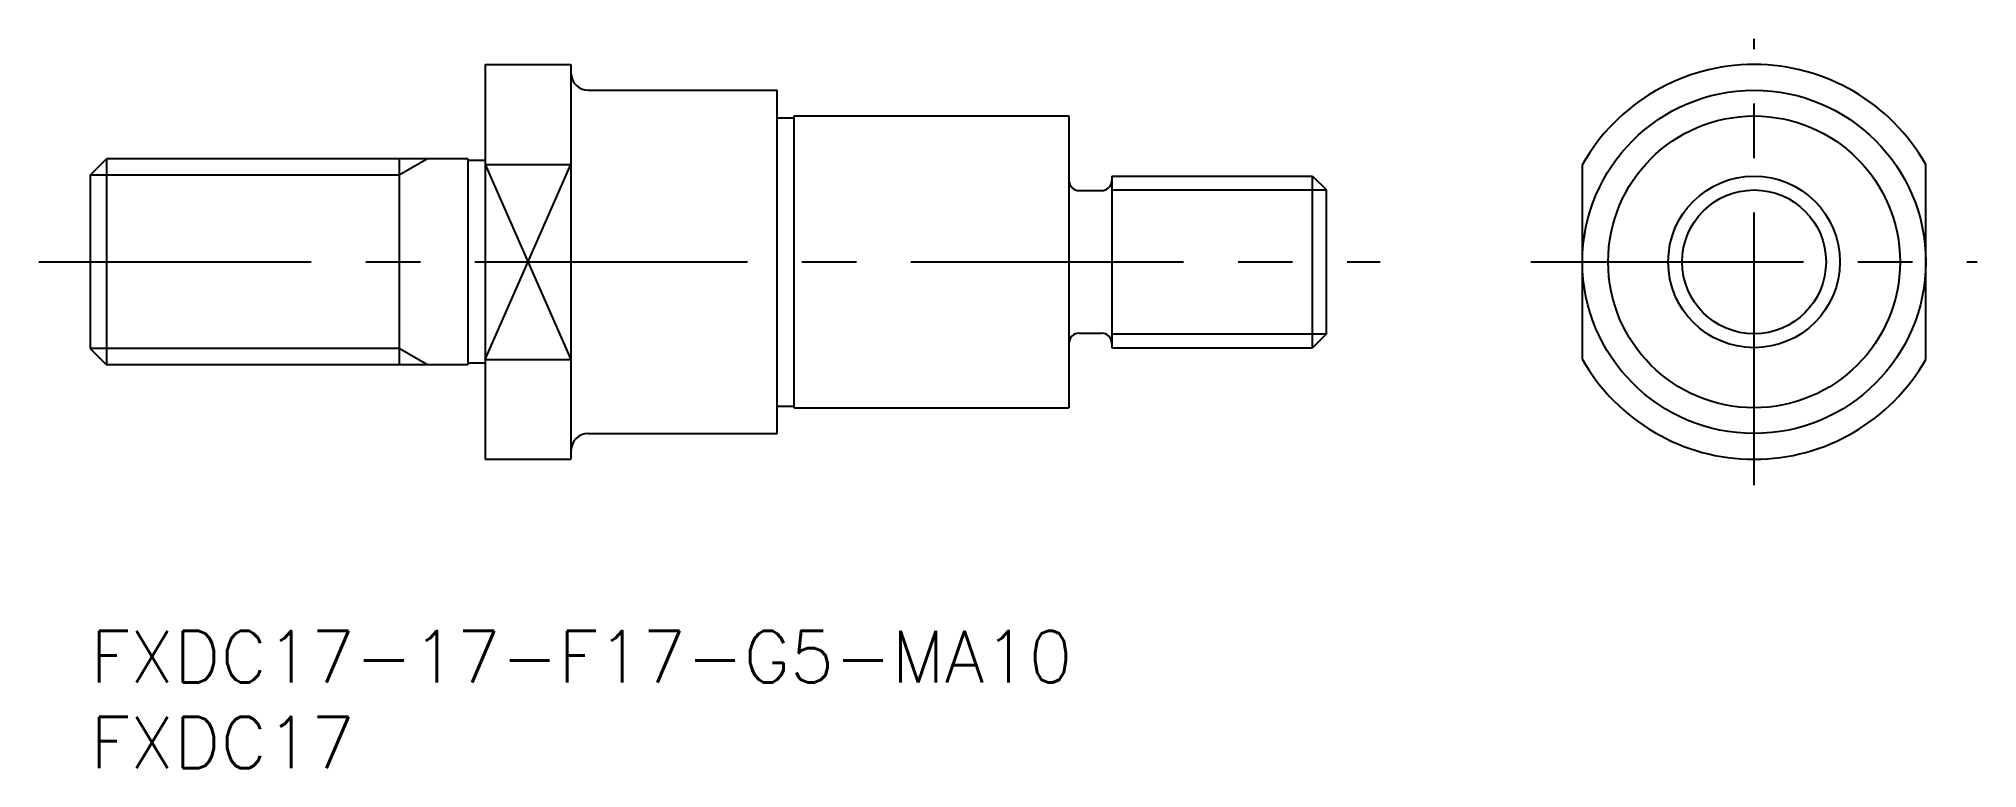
# Model space of a CAD drawing. Extents: x -3 to 110, y -8 to 34.
import ezdxf

# ---------------------------------------------------------------- set-up
doc = ezdxf.new("R2010")
doc.units = 0
doc.header["$LTSCALE"] = 0.5
doc.linetypes.add('CENTER', pattern=[50.8, 31.75, -6.35, 6.35, -6.35])
for name, color, linetype in [('MSM_CENTER', 1, 'CENTER'), ('MSM_CONTINUOUS', 7, 'CONTINUOUS'), ('MSM_NARROW', 5, 'CONTINUOUS'), ('MSM_PART_NUMBER', 7, 'CONTINUOUS')]:
    doc.layers.add(name, color=color, linetype=linetype)
doc.styles.get("Standard").update_dxf_attribs({"font": 'txt.shx', "height": 3, "bigfont": 'bigfont.shx'})

# ---------------------------------------------------------------- blocks, each defined once
blk = doc.blocks.new('*U13')
at = {"layer": 'MSM_PART_NUMBER'}
blk.add_text('FXDC17-17-F17-G5-MA10', height=3, dxfattribs=at).set_placement((0, -3))
blk = doc.blocks.new('*U14')
at = {"layer": 'MSM_PART_NUMBER'}
blk.add_text('FXDC17', height=3, dxfattribs=at).set_placement((0, -8))

msp = doc.modelspace()

# ---------------------------------------------------------------- linework, layer by layer
at = {"layer": 'MSM_CENTER'}
for p, q in [((96.91, 8.5), (96.91, 34.5)), ((-3, 21.5), (75.14, 21.5)), ((83.91, 21.5), (109.91, 21.5))]:
    msp.add_line(p, q, dxfattribs=at)
at = {"layer": 'MSM_CONTINUOUS'}
for p, q in [((23, 33), (28, 33)), ((23, 33), (23, 10)), ((28, 33), (28, 10)), ((29, 31.5), (40, 31.5)), ((40, 11.5), (40, 31.5)), ((40, 29.9), (41, 29.9)), ((41, 13), (41, 30)), ((41, 30), (57, 30)), ((57, 30), (57, 13)), ((0, 26.55), (0.95, 27.5)), ((0.95, 27.5), (0.95, 15.5)), ((22, 27.5), (0.95, 27.5)), ((18, 27.5), (18, 15.5)), ((22, 27.5), (22, 15.5)), ((23, 27.4), (22, 27.4)), ((23, 27.18), (28, 27.18)), ((86.91, 15.82), (86.91, 27.18)), ((106.91, 15.82), (106.91, 27.18)), ((0, 26.55), (0, 16.45)), ((59.5, 26.5), (71.19, 26.5)), ((59.5, 26.5), (59.5, 16.5)), ((71.19, 16.5), (71.19, 26.5)), ((71.19, 26.5), (72, 25.69)), ((57.6, 25.65), (58.9, 25.65)), ((72, 17.31), (72, 25.69)), ((57.6, 17.35), (58.9, 17.35)), ((72, 17.31), (71.19, 16.5)), ((0, 16.45), (0.95, 15.5)), ((23, 15.82), (28, 15.82)), ((59.5, 16.5), (71.19, 16.5)), ((22, 15.5), (0.95, 15.5)), ((23, 15.6), (22, 15.6)), ((40, 13.1), (41, 13.1)), ((41, 13), (57, 13)), ((29, 11.5), (40, 11.5)), ((23, 10), (28, 10))]:
    msp.add_line(p, q, dxfattribs=at)
for radius in [10, 8.5, 5]:
    msp.add_circle((96.91, 21.5), radius, dxfattribs=at)
for centre, radius, start, end in [((96.91, 21.5), 11.5, 29.5918, 150.4082), ((29, 32.5), 1, 180, 270), ((57.6, 26.25), 0.6, 180, 270), ((58.9, 26.25), 0.6, 270, 0), ((57.6, 16.75), 0.6, 90, 180), ((58.9, 16.75), 0.6, 0, 90), ((96.91, 21.5), 11.5, 209.5918, 330.4082), ((29, 10.5), 1, 90, 180)]:
    msp.add_arc(centre, radius, start, end, dxfattribs=at)
at = {"layer": 'MSM_NARROW'}
for p, q in [((19.64, 27.5), (18, 26.55)), ((23, 15.82), (28, 27.18)), ((23, 27.18), (28, 15.82)), ((18, 26.55), (0, 26.55)), ((59.5, 25.69), (72, 25.69)), ((59.5, 17.31), (72, 17.31)), ((18, 16.45), (0, 16.45)), ((19.64, 15.5), (18, 16.45))]:
    msp.add_line(p, q, dxfattribs=at)
msp.add_circle((96.91, 21.5), 4.19, dxfattribs=at)

# ---------------------------------------------------------------- block references
at = {"layer": 'MSM_CONTINUOUS'}
for name in ['*U13', '*U14']:
    msp.add_blockref(name, (0, 0), dxfattribs=at)

doc.saveas('drawing.dxf')
